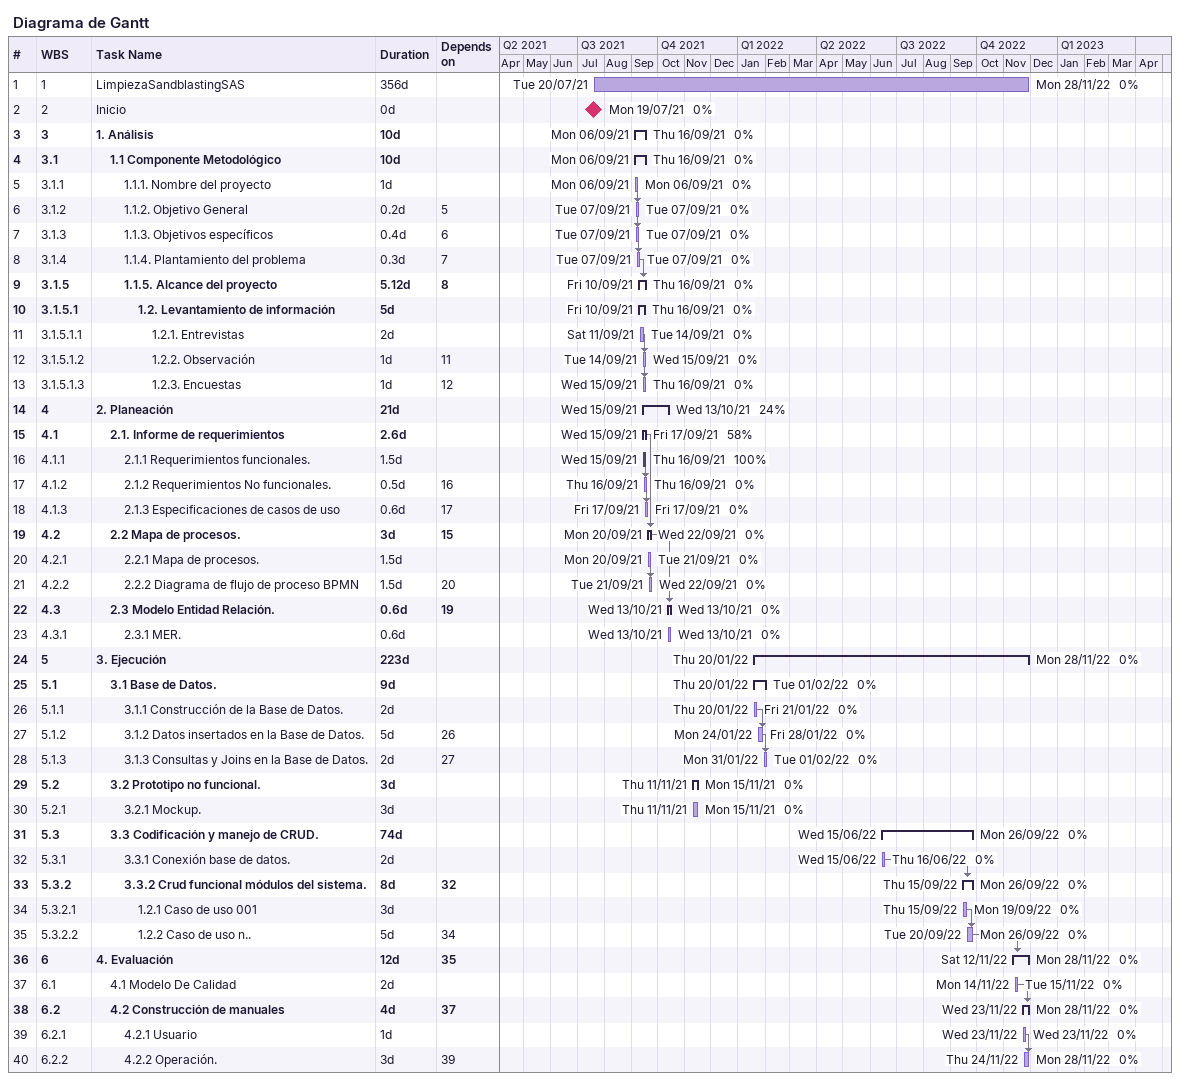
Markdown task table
Diagrama de Gantt

| ID | WBS | Task | Duration | Start | Finish | Predecessors | % complete |
|---|---|---|---|---|---|---|---|
| 1 | 1 | LimpiezaSandblastingSAS | 356d | 2021-07-20 | 2022-11-28 |  | 0 |
| 2 | 2 | Inicio | 0d | 2021-07-19 | 2021-07-19 |  | 0 |
| 3 | 3 | **1. Análisis** | 10d | 2021-09-06 | 2021-09-16 |  | 0 |
| 4 | 3.1 | **1.1 Componente Metodológico** | 10d | 2021-09-06 | 2021-09-16 |  | 0 |
| 5 | 3.1.1 | 1.1.1. Nombre del proyecto | 1d | 2021-09-06 | 2021-09-06 |  | 0 |
| 6 | 3.1.2 | 1.1.2. Objetivo General | 0.2d | 2021-09-07 | 2021-09-07 | 5 | 0 |
| 7 | 3.1.3 | 1.1.3. Objetivos específicos | 0.4d | 2021-09-07 | 2021-09-07 | 6 | 0 |
| 8 | 3.1.4 | 1.1.4. Plantamiento del problema | 0.3d | 2021-09-07 | 2021-09-07 | 7 | 0 |
| 9 | 3.1.5 | **1.1.5. Alcance del proyecto** | 5.12d | 2021-09-10 | 2021-09-16 | 8 | 0 |
| 10 | 3.1.5.1 | **1.2. Levantamiento de información** | 5d | 2021-09-10 | 2021-09-16 |  | 0 |
| 11 | 3.1.5.1.1 | 1.2.1. Entrevistas | 2d | 2021-09-11 | 2021-09-14 |  | 0 |
| 12 | 3.1.5.1.2 | 1.2.2. Observación | 1d | 2021-09-14 | 2021-09-15 | 11 | 0 |
| 13 | 3.1.5.1.3 | 1.2.3. Encuestas | 1d | 2021-09-15 | 2021-09-16 | 12 | 0 |
| 14 | 4 | **2. Planeación** | 21d | 2021-09-15 | 2021-10-13 |  | 24 |
| 15 | 4.1 | **2.1. Informe de requerimientos** | 2.6d | 2021-09-15 | 2021-09-17 |  | 58 |
| 16 | 4.1.1 | 2.1.1 Requerimientos funcionales. | 1.5d | 2021-09-15 | 2021-09-16 |  | 100 |
| 17 | 4.1.2 | 2.1.2 Requerimientos No funcionales. | 0.5d | 2021-09-16 | 2021-09-16 | 16 | 0 |
| 18 | 4.1.3 | 2.1.3 Especificaciones de casos de uso | 0.6d | 2021-09-17 | 2021-09-17 | 17 | 0 |
| 19 | 4.2 | **2.2 Mapa de procesos.** | 3d | 2021-09-20 | 2021-09-22 | 15 | 0 |
| 20 | 4.2.1 | 2.2.1 Mapa de procesos. | 1.5d | 2021-09-20 | 2021-09-21 |  | 0 |
| 21 | 4.2.2 | 2.2.2 Diagrama de flujo de proceso BPMN | 1.5d | 2021-09-21 | 2021-09-22 | 20 | 0 |
| 22 | 4.3 | **2.3 Modelo Entidad Relación.** | 0.6d | 2021-10-13 | 2021-10-13 | 19 | 0 |
| 23 | 4.3.1 | 2.3.1 MER. | 0.6d | 2021-10-13 | 2021-10-13 |  | 0 |
| 24 | 5 | **3. Ejecución** | 223d | 2022-01-20 | 2022-11-28 |  | 0 |
| 25 | 5.1 | **3.1 Base de Datos.** | 9d | 2022-01-20 | 2022-02-01 |  | 0 |
| 26 | 5.1.1 | 3.1.1 Construcción de la Base de Datos. | 2d | 2022-01-20 | 2022-01-21 |  | 0 |
| 27 | 5.1.2 | 3.1.2 Datos insertados en la Base de Datos. | 5d | 2022-01-24 | 2022-01-28 | 26 | 0 |
| 28 | 5.1.3 | 3.1.3 Consultas y Joins en la Base de Datos. | 2d | 2022-01-31 | 2022-02-01 | 27 | 0 |
| 29 | 5.2 | **3.2 Prototipo no funcional.** | 3d | 2021-11-11 | 2021-11-15 |  | 0 |
| 30 | 5.2.1 | 3.2.1 Mockup. | 3d | 2021-11-11 | 2021-11-15 |  | 0 |
| 31 | 5.3 | **3.3 Codificación y manejo de CRUD.** | 74d | 2022-06-15 | 2022-09-26 |  | 0 |
| 32 | 5.3.1 | 3.3.1 Conexión base de datos. | 2d | 2022-06-15 | 2022-06-16 |  | 0 |
| 33 | 5.3.2 | **3.3.2 Crud funcional módulos del sistema.** | 8d | 2022-09-15 | 2022-09-26 | 32 | 0 |
| 34 | 5.3.2.1 | 1.2.1 Caso de uso 001 | 3d | 2022-09-15 | 2022-09-19 |  | 0 |
| 35 | 5.3.2.2 | 1.2.2 Caso de uso n.. | 5d | 2022-09-20 | 2022-09-26 | 34 | 0 |
| 36 | 6 | **4. Evaluación** | 12d | 2022-11-12 | 2022-11-28 | 35 | 0 |
| 37 | 6.1 | 4.1 Modelo De Calidad | 2d | 2022-11-14 | 2022-11-15 |  | 0 |
| 38 | 6.2 | **4.2 Construcción de manuales** | 4d | 2022-11-23 | 2022-11-28 | 37 | 0 |
| 39 | 6.2.1 | 4.2.1 Usuario | 1d | 2022-11-23 | 2022-11-23 |  | 0 |
| 40 | 6.2.2 | 4.2.2 Operación. | 3d | 2022-11-24 | 2022-11-28 | 39 | 0 |
